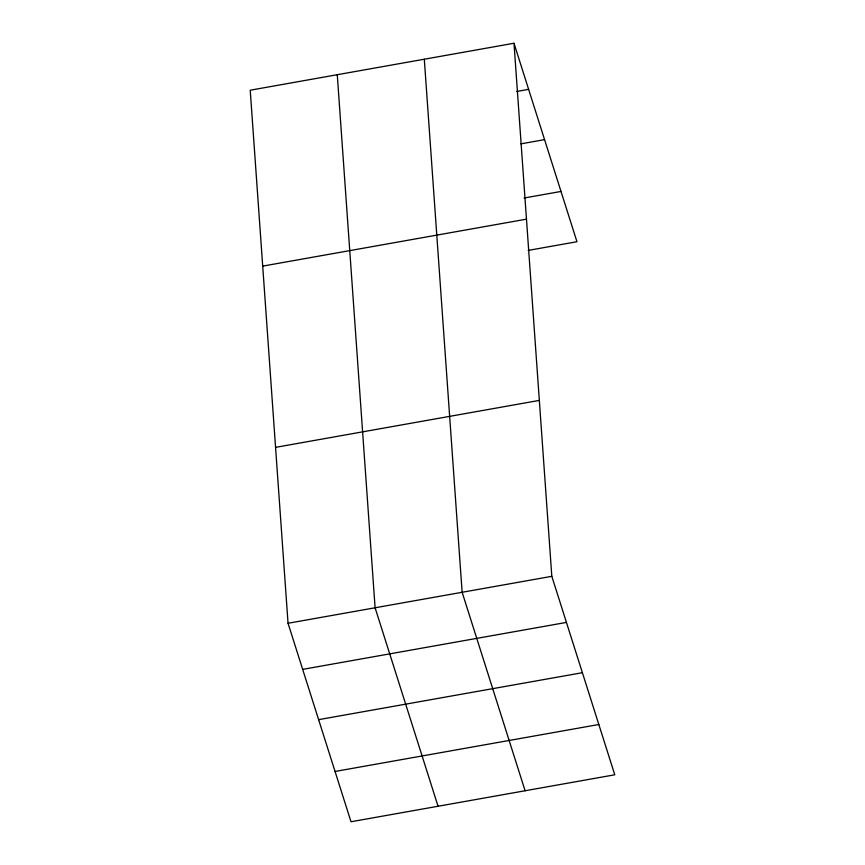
<?xml version="1.0" encoding="UTF-8"?>
<svg xmlns="http://www.w3.org/2000/svg" width="865" height="865" viewBox="0 0 865 865"><rect width="100%" height="100%" fill="white"/><g stroke="black" fill="none" stroke-linecap="round" stroke-linejoin="round"><path stroke-width="1.3" d="M513.994 43.25L250.223 90.209L288.045 623.276L351.006 821.75L614.777 774.791L551.816 576.317L513.994 43.25L576.955 241.724L528.158 250.418M516.751 91.463L528.612 89.355M520.827 143.86L544.572 139.633M524.071 198.02L560.996 191.446M262.701 266.117L526.471 219.159M275.567 447.356L539.338 400.398M288.045 623.276L551.816 576.317M302.674 669.369L566.445 622.411M318.623 719.658L582.394 672.7M335.058 771.461L598.829 724.502M525.098 790.761L462.137 592.276L424.304 59.22M438.058 806.256L375.096 607.771L337.264 74.714"/></g></svg>
